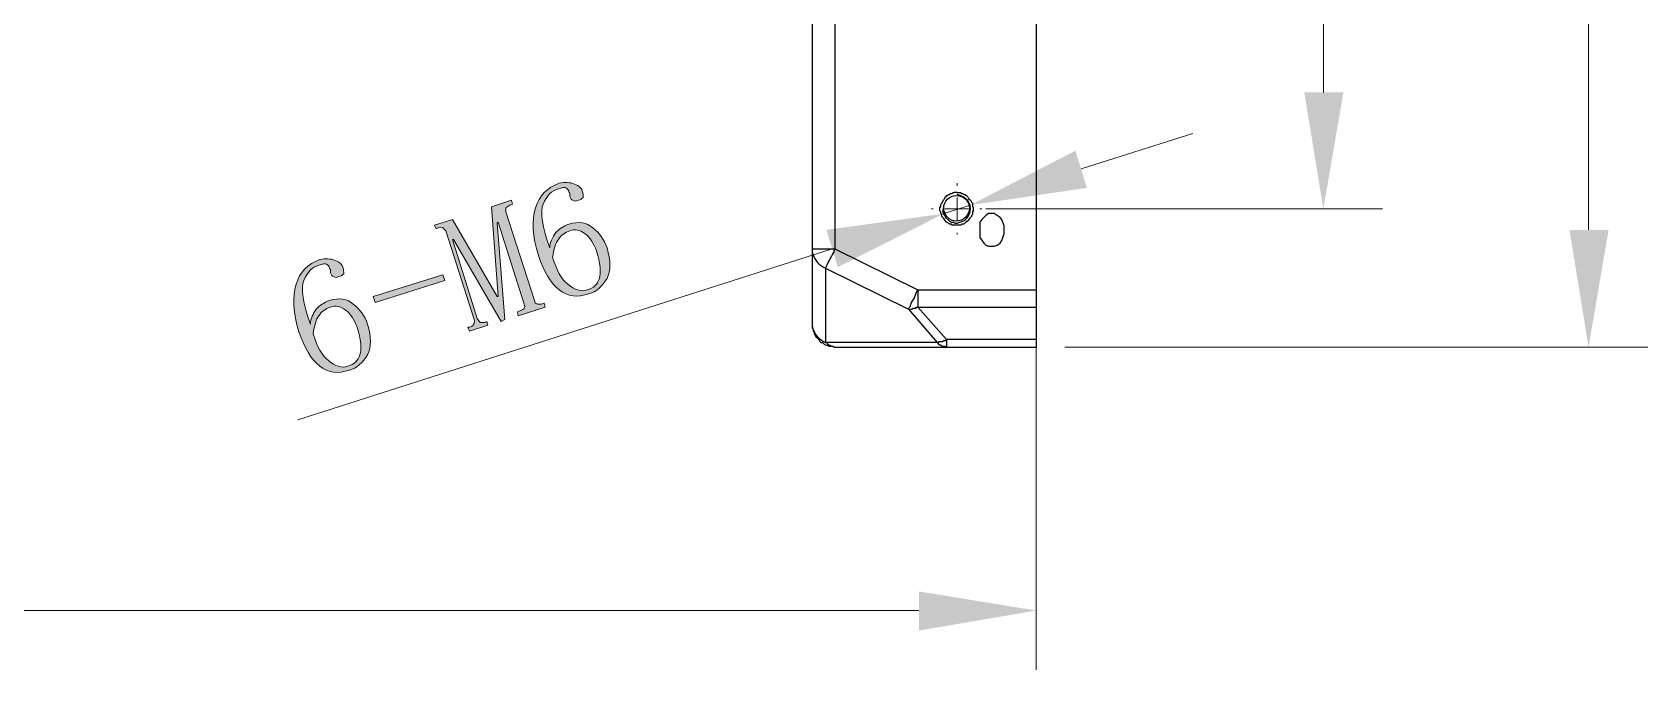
# Model space of a CAD drawing. Header units: millimetres. Extents: x 0 to 297, y 0 to 206.
# Drawn here: x 104.51 to 140.35, y 102.2 to 116.34 of the extents above; entities that cross this region are included whole.
import ezdxf

# ---------------------------------------------------------------- set-up
doc = ezdxf.new("R2010")
doc.units = ezdxf.units.MM

msp = doc.modelspace()

# ---------------------------------------------------------------- hatches: boundary and pattern name
h = msp.add_hatch(color=7)
h.dxf.hatch_style = 2
h.paths.add_polyline_path([(132.732886, 115.004302), (133.60079, 115.004302), (133.15629, 112.422004)])
h = msp.add_hatch(color=7)
h.dxf.hatch_style = 2
h.paths.add_polyline_path([(127.652886, 113.7131), (127.906886, 112.8876), (125.324588, 112.5066)])
h = msp.add_hatch(color=7)
edge = h.paths.add_edge_path(flags=0)
edge.add_spline(control_points=[(110.74079, 109.6491), (110.825386, 109.374004), (110.93129, 109.162302), (111.079386, 109.056504), (111.227588, 108.929504), (111.37579, 108.8871), (111.50279, 108.929504), (111.650886, 108.971802), (111.735588, 109.056504), (111.777886, 109.183504), (111.82029, 109.310504), (111.799088, 109.5221), (111.714386, 109.797302), (111.650886, 109.9666), (111.56629, 110.0936), (111.460386, 110.178302), (111.354588, 110.263004), (111.227588, 110.2841), (111.12179, 110.241802), (111.015886, 110.199504), (110.93129, 110.1571), (110.86779, 110.051302), (110.80429, 109.9666), (110.761886, 109.8396), (110.74079, 109.6491), (110.74079, 109.6491), (110.74079, 109.6491), (110.74079, 109.6491)], knot_values=[0, 0, 0, 0, 1, 1, 1, 2, 2, 2, 3, 3, 3, 4, 4, 4, 5, 5, 5, 6, 6, 6, 7, 7, 7, 8, 8, 8, 9, 9, 9, 9], degree=3, periodic=1)
edge = h.paths.add_edge_path(flags=0)
edge.add_spline(control_points=[(111.100588, 110.390004), (111.31229, 110.453504), (111.50279, 110.432302), (111.62979, 110.305302), (111.777886, 110.199504), (111.88379, 110.051302), (111.94729, 109.860802), (112.031886, 109.5856), (112.031886, 109.352802), (111.94729, 109.183504), (111.841386, 109.0141), (111.714386, 108.8871), (111.545088, 108.844802), (111.291088, 108.7601), (111.079386, 108.781302), (110.888886, 108.929504), (110.698386, 109.0776), (110.55029, 109.3316), (110.42329, 109.691504), (110.29629, 110.114802), (110.275088, 110.4746), (110.35979, 110.749802), (110.444386, 111.025004), (110.61379, 111.194302), (110.888886, 111.3001), (111.015886, 111.321302), (111.12179, 111.321302), (111.227588, 111.279004), (111.333386, 111.2366), (111.396886, 111.1731), (111.396886, 111.130802), (111.418088, 111.067302), (111.418088, 111.025004), (111.418088, 110.9826), (111.396886, 110.961504), (111.354588, 110.9191), (111.31229, 110.9191), (111.269886, 110.898004), (111.227588, 110.898004), (111.18529, 110.9191), (111.164088, 110.9191), (111.142886, 110.961504), (111.12179, 111.003802), (111.12179, 111.025004), (111.12179, 111.0461), (111.12179, 111.067302), (111.12179, 111.088504), (111.100588, 111.088504), (111.100588, 111.1096), (111.100588, 111.152004), (111.05829, 111.1731), (111.037088, 111.194302), (110.99479, 111.215504), (110.952386, 111.194302), (110.86779, 111.1731), (110.719588, 111.130802), (110.61379, 111.025004), (110.529088, 110.834504), (110.465588, 110.6651), (110.507886, 110.326504), (110.67729, 109.860802), (110.67729, 109.987802), (110.74079, 110.0936), (110.80429, 110.199504), (110.888886, 110.2841), (110.973588, 110.3476), (111.100588, 110.390004), (111.100588, 110.390004), (111.100588, 110.390004), (111.100588, 110.390004)], knot_values=[0, 0, 0, 0, 1, 1, 1, 2, 2, 2, 3, 3, 3, 4, 4, 4, 5, 5, 5, 6, 6, 6, 7, 7, 7, 8, 8, 8, 9, 9, 9, 10, 10, 10, 11, 11, 11, 12, 12, 12, 13, 13, 13, 14, 14, 14, 15, 15, 15, 16, 16, 16, 17, 17, 17, 18, 18, 18, 19, 19, 19, 20, 20, 20, 21, 21, 21, 22, 22, 22, 23, 23, 23, 23], degree=3, periodic=1)
edge = h.paths.add_edge_path(flags=0)
edge.add_spline(control_points=[(112.116588, 110.3476), (112.116588, 110.3476), (112.07429, 110.4746), (112.07429, 110.4746), (112.07429, 110.4746), (113.619386, 110.961504), (113.619386, 110.961504), (113.619386, 110.961504), (113.66179, 110.834504), (113.66179, 110.834504), (113.66179, 110.834504), (112.116588, 110.3476), (112.116588, 110.3476)], knot_values=[0, 0, 0, 0, 1, 1, 1, 2, 2, 2, 3, 3, 3, 4, 4, 4, 4], degree=3, periodic=1)
edge = h.paths.add_edge_path(flags=0)
edge.add_spline(control_points=[(115.651386, 110.390004), (115.651386, 110.3476), (115.672588, 110.326504), (115.714886, 110.305302), (115.736088, 110.305302), (115.778386, 110.305302), (115.799588, 110.305302), (115.799588, 110.305302), (115.863088, 110.326504), (115.863088, 110.326504), (115.863088, 110.326504), (115.88429, 110.241802), (115.88429, 110.241802), (115.88429, 110.241802), (115.291588, 110.051302), (115.291588, 110.051302), (115.291588, 110.051302), (115.270386, 110.136004), (115.270386, 110.136004), (115.270386, 110.136004), (115.333886, 110.1571), (115.333886, 110.1571), (115.37629, 110.178302), (115.418588, 110.199504), (115.418588, 110.2206), (115.43979, 110.241802), (115.43979, 110.263004), (115.418588, 110.305302), (115.418588, 110.305302), (114.847088, 112.1256), (114.847088, 112.1256), (114.847088, 112.1256), (114.825886, 112.104504), (114.825886, 112.104504), (114.825886, 112.104504), (114.99529, 109.9666), (114.99529, 109.9666), (114.99529, 109.9666), (114.910588, 109.924302), (114.910588, 109.924302), (114.910588, 109.924302), (113.85229, 111.7446), (113.85229, 111.7446), (113.85229, 111.7446), (113.831088, 111.7446), (113.831088, 111.7446), (113.831088, 111.7446), (114.381386, 109.987802), (114.381386, 109.987802), (114.402588, 109.945504), (114.42379, 109.924302), (114.444886, 109.9031), (114.48729, 109.9031), (114.508386, 109.9031), (114.55079, 109.9031), (114.55079, 109.9031), (114.593088, 109.924302), (114.593088, 109.924302), (114.593088, 109.924302), (114.61429, 109.8396), (114.61429, 109.8396), (114.61429, 109.8396), (114.212088, 109.7126), (114.212088, 109.7126), (114.212088, 109.7126), (114.16979, 109.797302), (114.16979, 109.797302), (114.16979, 109.797302), (114.212088, 109.797302), (114.212088, 109.797302), (114.275588, 109.818504), (114.29679, 109.8396), (114.29679, 109.860802), (114.317886, 109.882004), (114.317886, 109.924302), (114.317886, 109.945504), (114.317886, 109.945504), (113.682886, 111.9351), (113.682886, 111.9351), (113.66179, 111.956302), (113.640588, 111.977504), (113.619386, 111.9986), (113.59829, 112.019802), (113.555886, 112.019802), (113.513588, 111.9986), (113.513588, 111.9986), (113.47129, 111.977504), (113.47129, 111.977504), (113.47129, 111.977504), (113.428886, 112.0621), (113.428886, 112.0621), (113.428886, 112.0621), (113.831088, 112.1891), (113.831088, 112.1891), (113.831088, 112.1891), (114.825886, 110.4746), (114.825886, 110.4746), (114.825886, 110.4746), (114.847088, 110.4746), (114.847088, 110.4746), (114.847088, 110.4746), (114.698886, 112.464302), (114.698886, 112.464302), (114.698886, 112.464302), (115.143386, 112.612504), (115.143386, 112.612504), (115.143386, 112.612504), (115.164588, 112.527802), (115.164588, 112.527802), (115.164588, 112.527802), (115.101088, 112.5066), (115.101088, 112.5066), (115.079886, 112.485504), (115.037588, 112.464302), (115.016386, 112.4431), (115.016386, 112.422004), (115.016386, 112.3796), (115.016386, 112.358504), (115.016386, 112.358504), (115.651386, 110.390004), (115.651386, 110.390004)], knot_values=[0, 0, 0, 0, 1, 1, 1, 2, 2, 2, 3, 3, 3, 4, 4, 4, 5, 5, 5, 6, 6, 6, 7, 7, 7, 8, 8, 8, 9, 9, 9, 10, 10, 10, 11, 11, 11, 12, 12, 12, 13, 13, 13, 14, 14, 14, 15, 15, 15, 16, 16, 16, 17, 17, 17, 18, 18, 18, 19, 19, 19, 20, 20, 20, 21, 21, 21, 22, 22, 22, 23, 23, 23, 24, 24, 24, 25, 25, 25, 26, 26, 26, 27, 27, 27, 28, 28, 28, 29, 29, 29, 30, 30, 30, 31, 31, 31, 32, 32, 32, 33, 33, 33, 34, 34, 34, 35, 35, 35, 36, 36, 36, 37, 37, 37, 38, 38, 38, 39, 39, 39, 40, 40, 40, 40], degree=3, periodic=1)
edge = h.paths.add_edge_path(flags=0)
edge.add_spline(control_points=[(116.053588, 111.342504), (116.13829, 111.067302), (116.244088, 110.8556), (116.39229, 110.749802), (116.540386, 110.622802), (116.688588, 110.580504), (116.815588, 110.622802), (116.96379, 110.6651), (117.048386, 110.749802), (117.09079, 110.876802), (117.133088, 111.003802), (117.111886, 111.215504), (117.02729, 111.4906), (116.96379, 111.660004), (116.879088, 111.787004), (116.77329, 111.8716), (116.667386, 111.956302), (116.540386, 111.977504), (116.434588, 111.9351), (116.32879, 111.892802), (116.244088, 111.850504), (116.180588, 111.7446), (116.117088, 111.660004), (116.07479, 111.533004), (116.053588, 111.342504), (116.053588, 111.342504), (116.053588, 111.342504), (116.053588, 111.342504)], knot_values=[0, 0, 0, 0, 1, 1, 1, 2, 2, 2, 3, 3, 3, 4, 4, 4, 5, 5, 5, 6, 6, 6, 7, 7, 7, 8, 8, 8, 9, 9, 9, 9], degree=3, periodic=1)
edge = h.paths.add_edge_path(flags=0)
edge.add_spline(control_points=[(116.413386, 112.083302), (116.625088, 112.146802), (116.815588, 112.1256), (116.942588, 111.9986), (117.09079, 111.892802), (117.196588, 111.7446), (117.260088, 111.5541), (117.34479, 111.279004), (117.34479, 111.0461), (117.260088, 110.876802), (117.15429, 110.707504), (117.02729, 110.580504), (116.857886, 110.5381), (116.603886, 110.453504), (116.39229, 110.4746), (116.20179, 110.622802), (116.01129, 110.771004), (115.863088, 111.025004), (115.736088, 111.384802), (115.609088, 111.8081), (115.587886, 112.168004), (115.672588, 112.4431), (115.75729, 112.718302), (115.926588, 112.8876), (116.20179, 112.993504), (116.32879, 113.0146), (116.434588, 113.0146), (116.540386, 112.972302), (116.64629, 112.930004), (116.70979, 112.866504), (116.70979, 112.8241), (116.730886, 112.7606), (116.730886, 112.718302), (116.730886, 112.676004), (116.70979, 112.654802), (116.667386, 112.612504), (116.625088, 112.612504), (116.58279, 112.591302), (116.540386, 112.591302), (116.498088, 112.612504), (116.476886, 112.612504), (116.45579, 112.654802), (116.434588, 112.6971), (116.434588, 112.718302), (116.434588, 112.739504), (116.434588, 112.7606), (116.434588, 112.781802), (116.413386, 112.781802), (116.413386, 112.803004), (116.413386, 112.845302), (116.371088, 112.866504), (116.349886, 112.8876), (116.307588, 112.908802), (116.26529, 112.8876), (116.180588, 112.866504), (116.032386, 112.8241), (115.926588, 112.718302), (115.841886, 112.527802), (115.778386, 112.358504), (115.82079, 112.019802), (115.990088, 111.5541), (115.990088, 111.6811), (116.053588, 111.787004), (116.117088, 111.892802), (116.20179, 111.977504), (116.286386, 112.041004), (116.413386, 112.083302)], knot_values=[0, 0, 0, 0, 1, 1, 1, 2, 2, 2, 3, 3, 3, 4, 4, 4, 5, 5, 5, 6, 6, 6, 7, 7, 7, 8, 8, 8, 9, 9, 9, 10, 10, 10, 11, 11, 11, 12, 12, 12, 13, 13, 13, 14, 14, 14, 15, 15, 15, 16, 16, 16, 17, 17, 17, 18, 18, 18, 19, 19, 19, 20, 20, 20, 21, 21, 21, 22, 22, 22, 22], degree=3, periodic=1)
h = msp.add_hatch(color=7)
h.dxf.hatch_style = 2
h.paths.add_polyline_path([(122.382386, 111.130802), (122.128386, 111.956302), (124.731886, 112.3161)])
h = msp.add_hatch(color=7)
h.dxf.hatch_style = 2
h.paths.add_polyline_path([(138.61729, 111.956302), (139.485088, 111.956302), (139.040588, 109.352802)])
h = msp.add_hatch(color=7)
h.dxf.hatch_style = 2
h.paths.add_polyline_path([(124.181588, 103.066302), (124.181588, 103.9341), (126.785088, 103.510802)])

# ---------------------------------------------------------------- linework, layer by layer
at = {"color": 7, "lineweight": 25}
for points in [[(126.785088, 127.8101), (126.785088, 110.622802)], [(121.810886, 126.900004), (121.810886, 111.533004)], [(122.318886, 126.900004), (122.318886, 111.533004)], [(125.02829, 112.0621), (124.922386, 112.0621), (124.90129, 112.083302), (124.858886, 112.083302), (124.83779, 112.104504), (124.795386, 112.1256), (124.753088, 112.168004), (124.731886, 112.210302), (124.689588, 112.2526), (124.689588, 112.295004), (124.668386, 112.3161), (124.668386, 112.358504), (124.64729, 112.3796), (124.64729, 112.4431), (124.668386, 112.485504), (124.668386, 112.527802), (124.689588, 112.549004), (124.731886, 112.6336), (124.753088, 112.654802), (124.77429, 112.6971), (124.795386, 112.6971), (124.795386, 112.718302), (124.816588, 112.718302), (124.83779, 112.739504), (124.858886, 112.739504), (124.880088, 112.7606), (124.922386, 112.7606), (124.943588, 112.781802), (124.96479, 112.781802)], [(125.02829, 112.781802), (124.96479, 112.781802)], [(125.02829, 112.781802), (125.112886, 112.781802), (125.112886, 112.7606), (125.15529, 112.7606), (125.176386, 112.739504), (125.197588, 112.739504), (125.239886, 112.718302), (125.261088, 112.6971), (125.28229, 112.654802), (125.324588, 112.612504), (125.34579, 112.5701), (125.366886, 112.549004), (125.366886, 112.485504), (125.388088, 112.4431), (125.388088, 112.3796), (125.366886, 112.358504), (125.366886, 112.295004), (125.34579, 112.273802), (125.34579, 112.2526), (125.303386, 112.210302), (125.28229, 112.168004), (125.261088, 112.146802), (125.239886, 112.146802), (125.239886, 112.1256), (125.21879, 112.1256), (125.176386, 112.083302), (125.134088, 112.083302), (125.112886, 112.0621), (125.09179, 112.0621)], [(126.065386, 112.0621), (126.023088, 112.1891), (125.98079, 112.231504), (125.85379, 112.3161), (125.72679, 112.3161), (125.66329, 112.273802), (125.578588, 112.1891), (125.53629, 112.1256), (125.53629, 112.0621), (125.53629, 111.850504)], [(125.09179, 112.0621), (125.02829, 112.0621)], [(125.53629, 111.850504), (125.53629, 111.787004), (125.620886, 111.660004), (125.66329, 111.6176), (125.72679, 111.596504), (125.85379, 111.596504), (125.91729, 111.6176), (125.98079, 111.660004), (126.023088, 111.723504), (126.065386, 111.850504)], [(126.065386, 112.0621), (126.065386, 111.850504)], [(121.810886, 111.533004), (122.318886, 111.533004)], [(122.318886, 111.533004), (124.160386, 110.622802)], [(122.10729, 111.1096), (123.94879, 110.199504)], [(122.10729, 111.1096), (122.10729, 109.4586)], [(123.94879, 110.199504), (123.969886, 110.241802), (123.991088, 110.263004), (124.01229, 110.326504), (124.033386, 110.368802), (124.07579, 110.432302), (124.118088, 110.559302), (124.160386, 110.622802)], [(124.160386, 110.622802), (124.160386, 110.4111), (124.160386, 110.241802)], [(124.160386, 110.622802), (126.785088, 110.622802)], [(126.785088, 110.622802), (126.785088, 110.241802)], [(123.94879, 110.199504), (124.033386, 110.199504), (124.054588, 110.2206), (124.118088, 110.2206), (124.118088, 110.241802), (124.160386, 110.241802)], [(123.94879, 110.199504), (124.58379, 109.4586)], [(124.160386, 110.241802), (126.785088, 110.241802)], [(124.160386, 110.241802), (124.795386, 109.5221)], [(126.785088, 110.241802), (126.785088, 109.5221)], [(121.810886, 109.882004), (121.810886, 109.7761), (121.832088, 109.755004), (121.832088, 109.7126), (121.85329, 109.691504), (121.85329, 109.6491), (121.874386, 109.628004), (121.895588, 109.5856), (121.959088, 109.5221)], [(121.959088, 109.5221), (121.98029, 109.479802), (122.001386, 109.4586), (122.04379, 109.4586), (122.086088, 109.416302), (122.128386, 109.3951), (122.149588, 109.3951), (122.191886, 109.374004), (122.255386, 109.374004), (122.29779, 109.352802), (122.318886, 109.352802)], [(124.58379, 109.4586), (122.10729, 109.4586)], [(122.10729, 109.4586), (122.128386, 109.4586), (122.149588, 109.437504), (122.149588, 109.416302), (122.17079, 109.416302), (122.191886, 109.3951), (122.213088, 109.3951), (122.23429, 109.374004), (122.276588, 109.374004), (122.29779, 109.352802), (122.318886, 109.352802)], [(122.318886, 109.352802), (124.795386, 109.352802)], [(124.58379, 109.4586), (124.626088, 109.4586), (124.626088, 109.479802), (124.71079, 109.479802), (124.731886, 109.501004), (124.77429, 109.501004), (124.795386, 109.5221)], [(124.58379, 109.4586), (124.626088, 109.416302), (124.64729, 109.416302), (124.64729, 109.3951), (124.668386, 109.3951), (124.689588, 109.374004), (124.753088, 109.374004), (124.77429, 109.352802), (124.795386, 109.352802)], [(126.785088, 109.5221), (124.795386, 109.5221)], [(124.795386, 109.5221), (124.795386, 109.3951), (124.795386, 109.352802)], [(124.795386, 109.352802), (126.785088, 109.352802)], [(126.785088, 109.5221), (126.785088, 109.352802)]]:
    msp.add_lwpolyline(points, dxfattribs=at)
at = {"color": 7, "lineweight": 15}
for points in [[(139.040588, 126.4766), (139.040588, 111.956302)], [(133.15629, 124.868004), (133.15629, 115.004302)], [(126.785088, 124.0636), (126.785088, 102.198504)], [(130.256386, 114.0941), (127.779886, 113.311004)], [(125.02829, 112.993504), (125.02829, 112.930004)], [(125.02829, 112.676004), (125.02829, 112.422004), (124.753088, 112.422004)], [(124.499088, 112.422004), (124.45679, 112.422004)], [(125.324588, 112.5066), (124.731886, 112.3161)], [(125.02829, 112.422004), (125.28229, 112.422004)], [(125.02829, 112.422004), (125.02829, 112.168004)], [(125.53629, 112.422004), (125.578588, 112.422004)], [(125.66329, 112.422004), (134.468588, 112.422004)], [(125.02829, 111.892802), (125.02829, 111.850504)], [(122.255386, 111.533004), (110.402088, 107.7441)], [(127.420088, 109.352802), (140.352886, 109.352802)], [(71.264886, 103.510802), (124.181588, 103.510802)]]:
    msp.add_lwpolyline(points, dxfattribs=at)
at = {"color": 7, "lineweight": 5}
msp.add_lwpolyline([(112.116588, 110.3476), (112.07429, 110.4746), (113.619386, 110.961504), (113.66179, 110.834504)], close=True, dxfattribs=at)
for points, knots in [([(116.413386, 112.083302), (116.625088, 112.146802), (116.815588, 112.1256), (116.942588, 111.9986), (117.09079, 111.892802), (117.196588, 111.7446), (117.260088, 111.5541), (117.34479, 111.279004), (117.34479, 111.0461), (117.260088, 110.876802), (117.15429, 110.707504), (117.02729, 110.580504), (116.857886, 110.5381), (116.603886, 110.453504), (116.39229, 110.4746), (116.20179, 110.622802), (116.01129, 110.771004), (115.863088, 111.025004), (115.736088, 111.384802), (115.609088, 111.8081), (115.587886, 112.168004), (115.672588, 112.4431), (115.75729, 112.718302), (115.926588, 112.8876), (116.20179, 112.993504), (116.32879, 113.0146), (116.434588, 113.0146), (116.540386, 112.972302), (116.64629, 112.930004), (116.70979, 112.866504), (116.70979, 112.8241), (116.730886, 112.7606), (116.730886, 112.718302), (116.730886, 112.676004), (116.70979, 112.654802), (116.667386, 112.612504), (116.625088, 112.612504), (116.58279, 112.591302), (116.540386, 112.591302), (116.498088, 112.612504), (116.476886, 112.612504), (116.45579, 112.654802), (116.434588, 112.6971), (116.434588, 112.718302), (116.434588, 112.739504), (116.434588, 112.7606), (116.434588, 112.781802), (116.413386, 112.781802), (116.413386, 112.803004), (116.413386, 112.845302), (116.371088, 112.866504), (116.349886, 112.8876), (116.307588, 112.908802), (116.26529, 112.8876), (116.180588, 112.866504), (116.032386, 112.8241), (115.926588, 112.718302), (115.841886, 112.527802), (115.778386, 112.358504), (115.82079, 112.019802), (115.990088, 111.5541), (115.990088, 111.6811), (116.053588, 111.787004), (116.117088, 111.892802), (116.20179, 111.977504), (116.286386, 112.041004), (116.413386, 112.083302), (116.413386, 112.083302), (116.413386, 112.083302), (116.413386, 112.083302)], [0, 0, 0, 0, 1, 1, 1, 2, 2, 2, 3, 3, 3, 4, 4, 4, 5, 5, 5, 6, 6, 6, 7, 7, 7, 8, 8, 8, 9, 9, 9, 10, 10, 10, 11, 11, 11, 12, 12, 12, 13, 13, 13, 14, 14, 14, 15, 15, 15, 16, 16, 16, 17, 17, 17, 18, 18, 18, 19, 19, 19, 20, 20, 20, 21, 21, 21, 22, 22, 22, 23, 23, 23, 23]), ([(115.651386, 110.390004), (115.651386, 110.3476), (115.672588, 110.326504), (115.714886, 110.305302), (115.736088, 110.305302), (115.778386, 110.305302), (115.799588, 110.305302), (115.799588, 110.305302), (115.863088, 110.326504), (115.863088, 110.326504), (115.863088, 110.326504), (115.88429, 110.241802), (115.88429, 110.241802), (115.88429, 110.241802), (115.291588, 110.051302), (115.291588, 110.051302), (115.291588, 110.051302), (115.270386, 110.136004), (115.270386, 110.136004), (115.270386, 110.136004), (115.333886, 110.1571), (115.333886, 110.1571), (115.37629, 110.178302), (115.418588, 110.199504), (115.418588, 110.2206), (115.43979, 110.241802), (115.43979, 110.263004), (115.418588, 110.305302), (115.418588, 110.305302), (114.847088, 112.1256), (114.847088, 112.1256), (114.847088, 112.1256), (114.825886, 112.104504), (114.825886, 112.104504), (114.825886, 112.104504), (114.99529, 109.9666), (114.99529, 109.9666), (114.99529, 109.9666), (114.910588, 109.924302), (114.910588, 109.924302), (114.910588, 109.924302), (113.85229, 111.7446), (113.85229, 111.7446), (113.85229, 111.7446), (113.831088, 111.7446), (113.831088, 111.7446), (113.831088, 111.7446), (114.381386, 109.987802), (114.381386, 109.987802), (114.402588, 109.945504), (114.42379, 109.924302), (114.444886, 109.9031), (114.48729, 109.9031), (114.508386, 109.9031), (114.55079, 109.9031), (114.55079, 109.9031), (114.593088, 109.924302), (114.593088, 109.924302), (114.593088, 109.924302), (114.61429, 109.8396), (114.61429, 109.8396), (114.61429, 109.8396), (114.212088, 109.7126), (114.212088, 109.7126), (114.212088, 109.7126), (114.16979, 109.797302), (114.16979, 109.797302), (114.16979, 109.797302), (114.212088, 109.797302), (114.212088, 109.797302), (114.275588, 109.818504), (114.29679, 109.8396), (114.29679, 109.860802), (114.317886, 109.882004), (114.317886, 109.924302), (114.317886, 109.945504), (114.317886, 109.945504), (113.682886, 111.9351), (113.682886, 111.9351), (113.66179, 111.956302), (113.640588, 111.977504), (113.619386, 111.9986), (113.59829, 112.019802), (113.555886, 112.019802), (113.513588, 111.9986), (113.513588, 111.9986), (113.47129, 111.977504), (113.47129, 111.977504), (113.47129, 111.977504), (113.428886, 112.0621), (113.428886, 112.0621), (113.428886, 112.0621), (113.831088, 112.1891), (113.831088, 112.1891), (113.831088, 112.1891), (114.825886, 110.4746), (114.825886, 110.4746), (114.825886, 110.4746), (114.847088, 110.4746), (114.847088, 110.4746), (114.847088, 110.4746), (114.698886, 112.464302), (114.698886, 112.464302), (114.698886, 112.464302), (115.143386, 112.612504), (115.143386, 112.612504), (115.143386, 112.612504), (115.164588, 112.527802), (115.164588, 112.527802), (115.164588, 112.527802), (115.101088, 112.5066), (115.101088, 112.5066), (115.079886, 112.485504), (115.037588, 112.464302), (115.016386, 112.4431), (115.016386, 112.422004), (115.016386, 112.3796), (115.016386, 112.358504), (115.016386, 112.358504), (115.651386, 110.390004), (115.651386, 110.390004)], [0, 0, 0, 0, 1, 1, 1, 2, 2, 2, 3, 3, 3, 4, 4, 4, 5, 5, 5, 6, 6, 6, 7, 7, 7, 8, 8, 8, 9, 9, 9, 10, 10, 10, 11, 11, 11, 12, 12, 12, 13, 13, 13, 14, 14, 14, 15, 15, 15, 16, 16, 16, 17, 17, 17, 18, 18, 18, 19, 19, 19, 20, 20, 20, 21, 21, 21, 22, 22, 22, 23, 23, 23, 24, 24, 24, 25, 25, 25, 26, 26, 26, 27, 27, 27, 28, 28, 28, 29, 29, 29, 30, 30, 30, 31, 31, 31, 32, 32, 32, 33, 33, 33, 34, 34, 34, 35, 35, 35, 36, 36, 36, 37, 37, 37, 38, 38, 38, 39, 39, 39, 40, 40, 40, 40]), ([(116.053588, 111.342504), (116.13829, 111.067302), (116.244088, 110.8556), (116.39229, 110.749802), (116.540386, 110.622802), (116.688588, 110.580504), (116.815588, 110.622802), (116.96379, 110.6651), (117.048386, 110.749802), (117.09079, 110.876802), (117.133088, 111.003802), (117.111886, 111.215504), (117.02729, 111.4906), (116.96379, 111.660004), (116.879088, 111.787004), (116.77329, 111.8716), (116.667386, 111.956302), (116.540386, 111.977504), (116.434588, 111.9351), (116.32879, 111.892802), (116.244088, 111.850504), (116.180588, 111.7446), (116.117088, 111.660004), (116.07479, 111.533004), (116.053588, 111.342504), (116.053588, 111.342504), (116.053588, 111.342504), (116.053588, 111.342504)], [0, 0, 0, 0, 1, 1, 1, 2, 2, 2, 3, 3, 3, 4, 4, 4, 5, 5, 5, 6, 6, 6, 7, 7, 7, 8, 8, 8, 9, 9, 9, 9]), ([(111.100588, 110.390004), (111.31229, 110.453504), (111.50279, 110.432302), (111.62979, 110.305302), (111.777886, 110.199504), (111.88379, 110.051302), (111.94729, 109.860802), (112.031886, 109.5856), (112.031886, 109.352802), (111.94729, 109.183504), (111.841386, 109.0141), (111.714386, 108.8871), (111.545088, 108.844802), (111.291088, 108.7601), (111.079386, 108.781302), (110.888886, 108.929504), (110.698386, 109.0776), (110.55029, 109.3316), (110.42329, 109.691504), (110.29629, 110.114802), (110.275088, 110.4746), (110.35979, 110.749802), (110.444386, 111.025004), (110.61379, 111.194302), (110.888886, 111.3001), (111.015886, 111.321302), (111.12179, 111.321302), (111.227588, 111.279004), (111.333386, 111.2366), (111.396886, 111.1731), (111.396886, 111.130802), (111.418088, 111.067302), (111.418088, 111.025004), (111.418088, 110.9826), (111.396886, 110.961504), (111.354588, 110.9191), (111.31229, 110.9191), (111.269886, 110.898004), (111.227588, 110.898004), (111.18529, 110.9191), (111.164088, 110.9191), (111.142886, 110.961504), (111.12179, 111.003802), (111.12179, 111.025004), (111.12179, 111.0461), (111.12179, 111.067302), (111.12179, 111.088504), (111.100588, 111.088504), (111.100588, 111.1096), (111.100588, 111.152004), (111.05829, 111.1731), (111.037088, 111.194302), (110.99479, 111.215504), (110.952386, 111.194302), (110.86779, 111.1731), (110.719588, 111.130802), (110.61379, 111.025004), (110.529088, 110.834504), (110.465588, 110.6651), (110.507886, 110.326504), (110.67729, 109.860802), (110.67729, 109.987802), (110.74079, 110.0936), (110.80429, 110.199504), (110.888886, 110.2841), (110.973588, 110.3476), (111.100588, 110.390004), (111.100588, 110.390004), (111.100588, 110.390004), (111.100588, 110.390004)], [0, 0, 0, 0, 1, 1, 1, 2, 2, 2, 3, 3, 3, 4, 4, 4, 5, 5, 5, 6, 6, 6, 7, 7, 7, 8, 8, 8, 9, 9, 9, 10, 10, 10, 11, 11, 11, 12, 12, 12, 13, 13, 13, 14, 14, 14, 15, 15, 15, 16, 16, 16, 17, 17, 17, 18, 18, 18, 19, 19, 19, 20, 20, 20, 21, 21, 21, 22, 22, 22, 23, 23, 23, 23]), ([(110.74079, 109.6491), (110.825386, 109.374004), (110.93129, 109.162302), (111.079386, 109.056504), (111.227588, 108.929504), (111.37579, 108.8871), (111.50279, 108.929504), (111.650886, 108.971802), (111.735588, 109.056504), (111.777886, 109.183504), (111.82029, 109.310504), (111.799088, 109.5221), (111.714386, 109.797302), (111.650886, 109.9666), (111.56629, 110.0936), (111.460386, 110.178302), (111.354588, 110.263004), (111.227588, 110.2841), (111.12179, 110.241802), (111.015886, 110.199504), (110.93129, 110.1571), (110.86779, 110.051302), (110.80429, 109.9666), (110.761886, 109.8396), (110.74079, 109.6491), (110.74079, 109.6491), (110.74079, 109.6491), (110.74079, 109.6491)], [0, 0, 0, 0, 1, 1, 1, 2, 2, 2, 3, 3, 3, 4, 4, 4, 5, 5, 5, 6, 6, 6, 7, 7, 7, 8, 8, 8, 9, 9, 9, 9])]:
    msp.add_open_spline(points, degree=3, knots=knots, dxfattribs=at)
at = {"color": 7, "lineweight": 25}
for points, knots in [([(124.71079, 112.422004), (124.71079, 112.422004), (124.71079, 112.337302), (124.71079, 112.337302), (124.71079, 112.337302), (124.731886, 112.295004), (124.731886, 112.295004), (124.731886, 112.295004), (124.753088, 112.273802), (124.753088, 112.273802), (124.753088, 112.273802), (124.77429, 112.231504), (124.77429, 112.231504), (124.77429, 112.231504), (124.83779, 112.168004), (124.83779, 112.168004), (124.83779, 112.168004), (124.858886, 112.146802), (124.858886, 112.146802), (124.858886, 112.146802), (124.90129, 112.1256), (124.90129, 112.1256), (124.90129, 112.1256), (124.943588, 112.1256), (124.943588, 112.1256), (124.943588, 112.1256), (124.985886, 112.104504), (124.985886, 112.104504), (124.985886, 112.104504), (125.02829, 112.104504), (125.02829, 112.104504), (125.02829, 112.104504), (125.09179, 112.1256), (125.09179, 112.1256), (125.405409, 112.190899), (125.405409, 112.653003), (125.09179, 112.718302), (125.09179, 112.718302), (125.02829, 112.739504), (125.02829, 112.739504)], [0, 0, 0, 0, 1, 1, 1, 2, 2, 2, 3, 3, 3, 4, 4, 4, 5, 5, 5, 6, 6, 6, 7, 7, 7, 8, 8, 8, 9, 9, 9, 10, 10, 10, 11, 11, 11, 12, 12, 12, 13, 13, 13, 13]), ([(124.731886, 112.4431), (124.731886, 112.295004), (124.858886, 112.146802), (125.007088, 112.146802), (125.176386, 112.146802), (125.303386, 112.295004), (125.303386, 112.4431), (125.303386, 112.591302), (125.176386, 112.718302), (125.007088, 112.718302), (124.858886, 112.718302), (124.731886, 112.591302), (124.731886, 112.4431), (124.731886, 112.4431), (124.731886, 112.4431), (124.731886, 112.4431)], [0, 0, 0, 0, 1, 1, 1, 2, 2, 2, 3, 3, 3, 4, 4, 4, 5, 5, 5, 5]), ([(121.810886, 111.533004), (121.810886, 111.533004), (121.810886, 111.4906), (121.810886, 111.4906), (121.833887, 111.341093), (121.928784, 111.199876), (122.064886, 111.130802), (122.064886, 111.130802), (122.10729, 111.1096), (122.10729, 111.1096)], [0, 0, 0, 0, 1, 1, 1, 2, 2, 2, 3, 3, 3, 3]), ([(121.810886, 111.533004), (121.810886, 111.533004), (121.810886, 109.882004), (121.810886, 109.882004), (121.810886, 109.882004), (121.810886, 109.8396), (121.810886, 109.8396), (121.833887, 109.690093), (121.928784, 109.548876), (122.064886, 109.479802), (122.064886, 109.479802), (122.10729, 109.4586), (122.10729, 109.4586)], [0, 0, 0, 0, 1, 1, 1, 2, 2, 2, 3, 3, 3, 4, 4, 4, 4]), ([(122.10729, 111.1096), (122.10729, 111.1096), (122.128386, 111.152004), (122.128386, 111.152004), (122.18349, 111.259601), (122.2375, 111.366493), (122.29779, 111.469504), (122.29779, 111.469504), (122.318886, 111.533004), (122.318886, 111.533004)], [0, 0, 0, 0, 1, 1, 1, 2, 2, 2, 3, 3, 3, 3])]:
    msp.add_open_spline(points, degree=3, knots=knots, dxfattribs=at)

doc.saveas('drawing.dxf')
